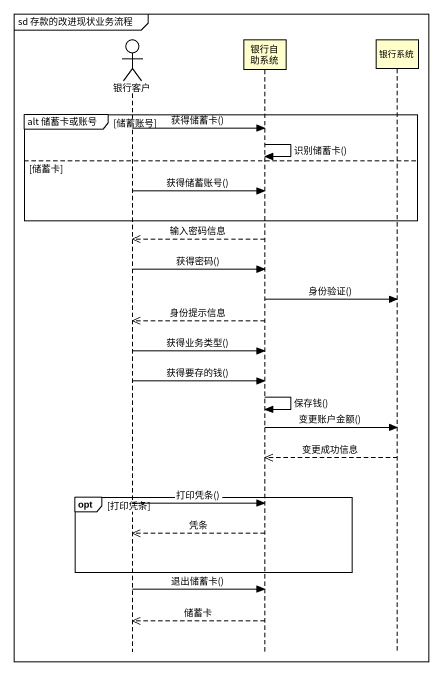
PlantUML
@startuml
mainframe sd 存款的改进现状业务流程
hide footbox
actor 银行客户
participant 银行自助系统
participant 银行系统

group alt 储蓄卡或账号 [储蓄账号]
  银行客户 -> 银行自助系统 : 获得储蓄卡()
  银行自助系统 -> 银行自助系统 : 识别储蓄卡()
else 储蓄卡
  银行客户 -> 银行自助系统 : 获得储蓄账号()
end
银行自助系统 -->> 银行客户 : 输入密码信息
银行客户 -> 银行自助系统 : 获得密码()
银行自助系统 -> 银行系统 : 身份验证()
银行自助系统 -->> 银行客户 : 身份提示信息
银行客户 -> 银行自助系统 : 获得业务类型()
银行客户 -> 银行自助系统 : 获得要存的钱()
银行自助系统 -> 银行自助系统 : 保存钱()
银行自助系统 -> 银行系统 : 变更账户金额()
银行系统 -->> 银行自助系统 : 变更成功信息
opt 打印凭条
  银行客户 -> 银行自助系统 : 打印凭条()
  银行自助系统 -->> 银行客户 : 凭条
end
银行客户 -> 银行自助系统 : 退出储蓄卡()
银行自助系统 -->> 银行客户 : 储蓄卡
@enduml
